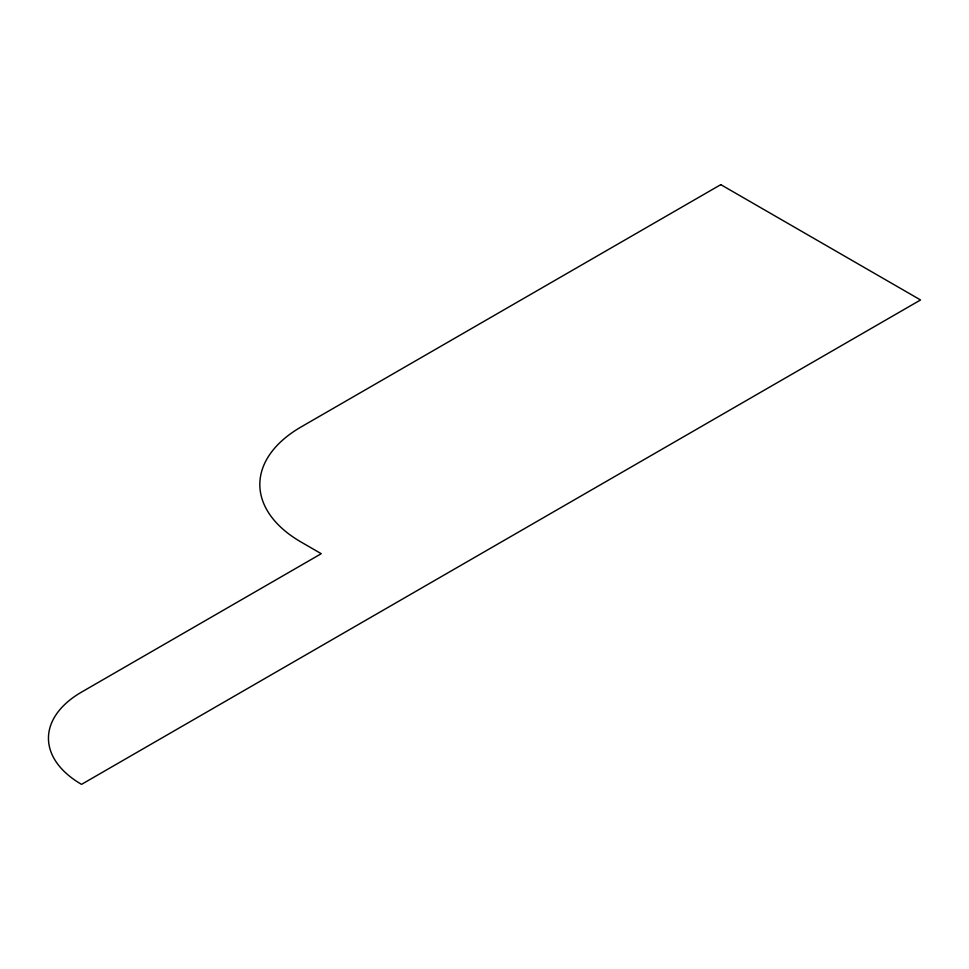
<?xml version="1.0" encoding="UTF-8"?>
<svg xmlns="http://www.w3.org/2000/svg" width="969" height="969" viewBox="0 0 969 969"><rect width="100%" height="100%" fill="white"/><g stroke="black" fill="none" stroke-linecap="round" stroke-linejoin="round"><path stroke-width="1.45" d="M720.791 184.643L301.129 426.929A141.026 81.42 0 0 0 301.129 542.071L321.26 553.699L81.553 692.096A112.998 65.238 0 0 0 81.553 784.357L920.55 299.966L720.791 184.643"/></g></svg>
